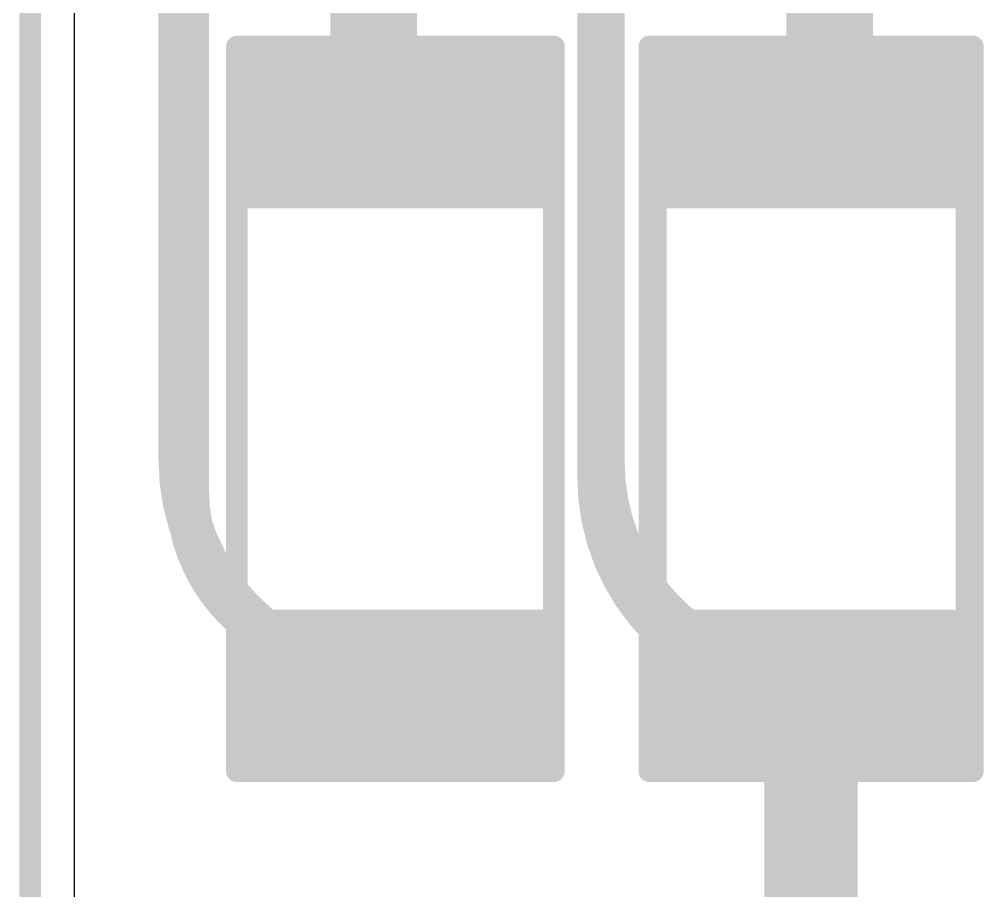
# Model space of a CAD drawing. Header units: inches. Extents: x -2 to 5376, y -4 to 5426.
# Drawn here: x -1.7 to 9.59, y 23.52 to 33.72 of the extents above; entities that cross this region are included whole.
import ezdxf

# ---------------------------------------------------------------- set-up
doc = ezdxf.new("R2010")
doc.units = ezdxf.units.IN
for name, color, linetype in [('Board Outline', 216, 'Continuous'), ('Bottom Layer', 5, 'Continuous'), ('Bottom Overlay', 54, 'Continuous'), ('Bottom Paste', 16, 'Continuous'), ('Bottom Solder', 6, 'Continuous'), ('Layer 1', 16, 'Continuous'), ('Layer 2', 76, 'Continuous'), ('Top Layer', 1, 'Continuous'), ('Top Overlay', 2, 'Continuous'), ('Top Paste', 8, 'Continuous'), ('Top Solder', 216, 'Continuous')]:
    doc.layers.add(name, color=color, linetype=linetype)

# ---------------------------------------------------------------- blocks, each defined once
blk = doc.blocks.new('RES_2512_199')
at = {"layer": 'Top Layer'}
for points in [[(-4.04999825, 1.70000041), (-2.44999891, 1.70000041), (-2.44999891, -1.70000041), (-4.04999825, -1.70000041)], [(2.45000145, 1.70000041), (4.050000789999999, 1.70000041), (4.050000789999999, -1.70000041), (2.45000145, -1.70000041)]]:
    blk.add_hatch(color=1, dxfattribs=at).paths.add_polyline_path(points)
at = {"layer": 'Top Paste'}
for points in [[(-4.04999825, 1.70000041), (-2.44999891, 1.70000041), (-2.44999891, -1.70000041), (-4.04999825, -1.70000041)], [(2.45000145, 1.70000041), (4.050000789999999, 1.70000041), (4.050000789999999, -1.70000041), (2.45000145, -1.70000041)]]:
    blk.add_hatch(color=8, dxfattribs=at).paths.add_polyline_path(points)
at = {"layer": 'Top Solder'}
for points in [[(-4.15159825, 1.80160041), (-2.34839891, 1.80160041), (-2.34839891, -1.80160041), (-4.15159825, -1.80160041)], [(2.34840145, 1.80160041), (4.15160079, 1.80160041), (4.15160079, -1.80160041), (2.34840145, -1.80160041)]]:
    blk.add_hatch(color=216, dxfattribs=at).paths.add_polyline_path(points)
at = {"layer": 'Top Overlay'}
for points in [[(4.236557439999999, 1.8542, 0.254, 0.254, 0), (-4.2418, 1.8542, 0.254, 0.254, 0)], [(-4.2418, -1.8542, 0.254, 0.254, 0), (-4.2418, 1.8542, 0.254, 0.254, 0)], [(4.236557439999999, -1.8542, 0.254, 0.254, 0), (4.236557439999999, 1.8542, 0.254, 0.254, 0)], [(4.236557439999999, -1.8542, 0.254, 0.254, 0), (-4.2418, -1.8542, 0.254, 0.254, 0)]]:
    blk.add_lwpolyline(points, format="xyseb", dxfattribs=at)
for points in [[(-4.3053, 1.8542, 0.127, 0.127, 1), (-4.1783, 1.8542, 0.127, 0.127, 1)], [(-4.3053, 1.8542, 0.127, 0.127, 1), (-4.1783, 1.8542, 0.127, 0.127, 1)], [(4.17305744, 1.8542, 0.127, 0.127, 1), (4.30005744, 1.8542, 0.127, 0.127, 1)], [(4.17305744, 1.8542, 0.127, 0.127, 1), (4.30005744, 1.8542, 0.127, 0.127, 1)], [(-4.3053, -1.8542, 0.127, 0.127, 1), (-4.1783, -1.8542, 0.127, 0.127, 1)], [(-4.3053, -1.8542, 0.127, 0.127, 1), (-4.1783, -1.8542, 0.127, 0.127, 1)], [(4.17305744, -1.8542, 0.127, 0.127, 1), (4.30005744, -1.8542, 0.127, 0.127, 1)], [(4.17305744, -1.8542, 0.127, 0.127, 1), (4.30005744, -1.8542, 0.127, 0.127, 1)]]:
    blk.add_lwpolyline(points, format="xyseb", close=True, dxfattribs=at)
blk = doc.blocks.new('RES_2512_200')
at = {"layer": 'Top Layer'}
for points in [[(-4.04999825, 1.70000041), (-2.44999891, 1.70000041), (-2.44999891, -1.70000041), (-4.04999825, -1.70000041)], [(2.45000145, 1.70000041), (4.050000789999999, 1.70000041), (4.050000789999999, -1.70000041), (2.45000145, -1.70000041)]]:
    blk.add_hatch(color=1, dxfattribs=at).paths.add_polyline_path(points)
at = {"layer": 'Top Paste'}
for points in [[(-4.04999825, 1.70000041), (-2.44999891, 1.70000041), (-2.44999891, -1.70000041), (-4.04999825, -1.70000041)], [(2.45000145, 1.70000041), (4.050000789999999, 1.70000041), (4.050000789999999, -1.70000041), (2.45000145, -1.70000041)]]:
    blk.add_hatch(color=8, dxfattribs=at).paths.add_polyline_path(points)
at = {"layer": 'Top Solder'}
for points in [[(-4.15159825, 1.80160041), (-2.34839891, 1.80160041), (-2.34839891, -1.80160041), (-4.15159825, -1.80160041)], [(2.34840145, 1.80160041), (4.15160079, 1.80160041), (4.15160079, -1.80160041), (2.34840145, -1.80160041)]]:
    blk.add_hatch(color=216, dxfattribs=at).paths.add_polyline_path(points)
at = {"layer": 'Top Overlay'}
for points in [[(4.236557439999999, 1.8542, 0.254, 0.254, 0), (-4.2418, 1.8542, 0.254, 0.254, 0)], [(-4.2418, -1.8542, 0.254, 0.254, 0), (-4.2418, 1.8542, 0.254, 0.254, 0)], [(4.236557439999999, -1.8542, 0.254, 0.254, 0), (4.236557439999999, 1.8542, 0.254, 0.254, 0)], [(4.236557439999999, -1.8542, 0.254, 0.254, 0), (-4.2418, -1.8542, 0.254, 0.254, 0)]]:
    blk.add_lwpolyline(points, format="xyseb", dxfattribs=at)
for points in [[(-4.3053, 1.8542, 0.127, 0.127, 1), (-4.1783, 1.8542, 0.127, 0.127, 1)], [(-4.3053, 1.8542, 0.127, 0.127, 1), (-4.1783, 1.8542, 0.127, 0.127, 1)], [(4.17305744, 1.8542, 0.127, 0.127, 1), (4.30005744, 1.8542, 0.127, 0.127, 1)], [(4.17305744, 1.8542, 0.127, 0.127, 1), (4.30005744, 1.8542, 0.127, 0.127, 1)], [(-4.3053, -1.8542, 0.127, 0.127, 1), (-4.1783, -1.8542, 0.127, 0.127, 1)], [(-4.3053, -1.8542, 0.127, 0.127, 1), (-4.1783, -1.8542, 0.127, 0.127, 1)], [(4.17305744, -1.8542, 0.127, 0.127, 1), (4.30005744, -1.8542, 0.127, 0.127, 1)], [(4.17305744, -1.8542, 0.127, 0.127, 1), (4.30005744, -1.8542, 0.127, 0.127, 1)]]:
    blk.add_lwpolyline(points, format="xyseb", close=True, dxfattribs=at)
blk = doc.blocks.new('RES_2512_B_205')
at = {"layer": 'Bottom Layer'}
for points in [[(-4.04999825, 1.70000041), (-2.44999891, 1.70000041), (-2.44999891, -1.70000041), (-4.04999825, -1.70000041)], [(2.45000145, 1.70000041), (4.050000789999999, 1.70000041), (4.050000789999999, -1.70000041), (2.45000145, -1.70000041)]]:
    blk.add_hatch(color=5, dxfattribs=at).paths.add_polyline_path(points)
at = {"layer": 'Bottom Paste'}
for points in [[(-4.04999825, 1.70000041), (-2.44999891, 1.70000041), (-2.44999891, -1.70000041), (-4.04999825, -1.70000041)], [(2.45000145, 1.70000041), (4.050000789999999, 1.70000041), (4.050000789999999, -1.70000041), (2.45000145, -1.70000041)]]:
    blk.add_hatch(color=16, dxfattribs=at).paths.add_polyline_path(points)
at = {"layer": 'Bottom Solder'}
for points in [[(-4.15159825, 1.80160041), (-2.34839891, 1.80160041), (-2.34839891, -1.80160041), (-4.15159825, -1.80160041)], [(2.34840145, 1.80160041), (4.15160079, 1.80160041), (4.15160079, -1.80160041), (2.34840145, -1.80160041)]]:
    blk.add_hatch(color=6, dxfattribs=at).paths.add_polyline_path(points)
at = {"layer": 'Bottom Overlay'}
for points in [[(4.236557439999999, 1.8542, 0.254, 0.254, 0), (-4.2418, 1.8542, 0.254, 0.254, 0)], [(-4.2418, -1.8542, 0.254, 0.254, 0), (-4.2418, 1.8542, 0.254, 0.254, 0)], [(4.236557439999999, -1.8542, 0.254, 0.254, 0), (4.236557439999999, 1.8542, 0.254, 0.254, 0)], [(4.236557439999999, -1.8542, 0.254, 0.254, 0), (-4.2418, -1.8542, 0.254, 0.254, 0)]]:
    blk.add_lwpolyline(points, format="xyseb", dxfattribs=at)
for points in [[(-4.3053, 1.8542, 0.127, 0.127, 1), (-4.1783, 1.8542, 0.127, 0.127, 1)], [(-4.3053, 1.8542, 0.127, 0.127, 1), (-4.1783, 1.8542, 0.127, 0.127, 1)], [(4.17305744, 1.8542, 0.127, 0.127, 1), (4.30005744, 1.8542, 0.127, 0.127, 1)], [(4.17305744, 1.8542, 0.127, 0.127, 1), (4.30005744, 1.8542, 0.127, 0.127, 1)], [(-4.3053, -1.8542, 0.127, 0.127, 1), (-4.1783, -1.8542, 0.127, 0.127, 1)], [(-4.3053, -1.8542, 0.127, 0.127, 1), (-4.1783, -1.8542, 0.127, 0.127, 1)], [(4.17305744, -1.8542, 0.127, 0.127, 1), (4.30005744, -1.8542, 0.127, 0.127, 1)], [(4.17305744, -1.8542, 0.127, 0.127, 1), (4.30005744, -1.8542, 0.127, 0.127, 1)]]:
    blk.add_lwpolyline(points, format="xyseb", close=True, dxfattribs=at)
blk = doc.blocks.new('RES_2512_B_206')
at = {"layer": 'Bottom Layer'}
for points in [[(-4.04999825, 1.70000041), (-2.44999891, 1.70000041), (-2.44999891, -1.70000041), (-4.04999825, -1.70000041)], [(2.45000145, 1.70000041), (4.050000789999999, 1.70000041), (4.050000789999999, -1.70000041), (2.45000145, -1.70000041)]]:
    blk.add_hatch(color=5, dxfattribs=at).paths.add_polyline_path(points)
at = {"layer": 'Bottom Paste'}
for points in [[(-4.04999825, 1.70000041), (-2.44999891, 1.70000041), (-2.44999891, -1.70000041), (-4.04999825, -1.70000041)], [(2.45000145, 1.70000041), (4.050000789999999, 1.70000041), (4.050000789999999, -1.70000041), (2.45000145, -1.70000041)]]:
    blk.add_hatch(color=16, dxfattribs=at).paths.add_polyline_path(points)
at = {"layer": 'Bottom Solder'}
for points in [[(-4.15159825, 1.80160041), (-2.34839891, 1.80160041), (-2.34839891, -1.80160041), (-4.15159825, -1.80160041)], [(2.34840145, 1.80160041), (4.15160079, 1.80160041), (4.15160079, -1.80160041), (2.34840145, -1.80160041)]]:
    blk.add_hatch(color=6, dxfattribs=at).paths.add_polyline_path(points)
at = {"layer": 'Bottom Overlay'}
for points in [[(4.236557439999999, 1.8542, 0.254, 0.254, 0), (-4.2418, 1.8542, 0.254, 0.254, 0)], [(-4.2418, -1.8542, 0.254, 0.254, 0), (-4.2418, 1.8542, 0.254, 0.254, 0)], [(4.236557439999999, -1.8542, 0.254, 0.254, 0), (4.236557439999999, 1.8542, 0.254, 0.254, 0)], [(4.236557439999999, -1.8542, 0.254, 0.254, 0), (-4.2418, -1.8542, 0.254, 0.254, 0)]]:
    blk.add_lwpolyline(points, format="xyseb", dxfattribs=at)
for points in [[(-4.3053, 1.8542, 0.127, 0.127, 1), (-4.1783, 1.8542, 0.127, 0.127, 1)], [(-4.3053, 1.8542, 0.127, 0.127, 1), (-4.1783, 1.8542, 0.127, 0.127, 1)], [(4.17305744, 1.8542, 0.127, 0.127, 1), (4.30005744, 1.8542, 0.127, 0.127, 1)], [(4.17305744, 1.8542, 0.127, 0.127, 1), (4.30005744, 1.8542, 0.127, 0.127, 1)], [(-4.3053, -1.8542, 0.127, 0.127, 1), (-4.1783, -1.8542, 0.127, 0.127, 1)], [(-4.3053, -1.8542, 0.127, 0.127, 1), (-4.1783, -1.8542, 0.127, 0.127, 1)], [(4.17305744, -1.8542, 0.127, 0.127, 1), (4.30005744, -1.8542, 0.127, 0.127, 1)], [(4.17305744, -1.8542, 0.127, 0.127, 1), (4.30005744, -1.8542, 0.127, 0.127, 1)]]:
    blk.add_lwpolyline(points, format="xyseb", close=True, dxfattribs=at)

msp = doc.modelspace()

# ---------------------------------------------------------------- linework, layer by layer
at = {"layer": 'Board Outline'}
msp.add_lwpolyline([(-1.5699867, -0.44282614, 0.254, 0.254, 0), (-1.5699867, 93.46117452, 0.254, 0.254, 0)], format="xyseb", dxfattribs=at)
at = {"layer": 'Bottom Layer'}
for points in [[(0.18448528, 28.57803276, 0.508, 0.508, 0), (0.18448528, 37.26998896, 0.508, 0.508, 0)], [(5.13094732, 28.5348172, 0.508, 0.508, 0), (5.13094732, 37.2676039, 0.508, 0.508, 0)], [(2.44826028, 32.6630157, 1.016, 1.016, 0), (2.44826028, 34.544, 1.016, 1.016, 0)], [(7.782260279999999, 32.58744054, 1.016, 1.016, 0), (7.782260279999999, 34.544, 1.016, 1.016, 0)], [(2.70229584, 32.40898014, 1.016, 1.016, -0.4142135623730951), (2.44826028, 32.6630157, 1.016, 1.016, 0)], [(7.603926879999999, 32.40910714, 1.016, 1.016, 0), (7.782260279999999, 32.58744054, 1.016, 1.016, 0)], [(2.72448528, 26.03803276, 0.508, 0.508, -0.4142135623730951), (0.18448528, 28.57803276, 0.508, 0.508, 0)], [(7.711902279999999, 26.03960756, 0.508, 0.508, -0.4241433775197697), (5.13094478, 28.5348172, 0.508, 0.508, 0)], [(7.603926879999999, 22.32551542, 1.016, 1.016, 0), (7.603926879999999, 25.90910744, 1.016, 1.016, 0)]]:
    msp.add_lwpolyline(points, format="xyseb", dxfattribs=at)
for points in [[(2.19426028, 32.6630157, 0.508, 0.508, 1), (2.70226028, 32.6630157, 0.508, 0.508, 1)], [(2.19426028, 32.6630157, 0.508, 0.508, 1), (2.70226028, 32.6630157, 0.508, 0.508, 1)], [(7.52826028, 32.58744054, 0.508, 0.508, 1), (8.03626028, 32.58744054, 0.508, 0.508, 1)], [(7.52826028, 32.58744054, 0.508, 0.508, 1), (8.03626028, 32.58744054, 0.508, 0.508, 1)], [(2.44829584, 32.40898014, 0.508, 0.508, 1), (2.95629584, 32.40898014, 0.508, 0.508, 1)], [(7.349926879999999, 32.40910714, 0.508, 0.508, 1), (7.85792688, 32.40910714, 0.508, 0.508, 1)], [(0.05748527999999999, 28.57803276, 0.254, 0.254, 1), (0.31148528, 28.57803276, 0.254, 0.254, 1)], [(0.05748527999999999, 28.57803276, 0.254, 0.254, 1), (0.31148528, 28.57803276, 0.254, 0.254, 1)], [(5.003944779999999, 28.5348172, 0.254, 0.254, 1), (5.257944779999999, 28.5348172, 0.254, 0.254, 1)], [(5.00394732, 28.5348172, 0.254, 0.254, 1), (5.25794732, 28.5348172, 0.254, 0.254, 1)], [(7.349926879999999, 25.90910744, 0.508, 0.508, 1), (7.85792688, 25.90910744, 0.508, 0.508, 1)], [(2.59748528, 26.03803276, 0.254, 0.254, 1), (2.851485279999999, 26.03803276, 0.254, 0.254, 1)], [(7.58490228, 26.03960756, 0.254, 0.254, 1), (7.83890228, 26.03960756, 0.254, 0.254, 1)]]:
    msp.add_lwpolyline(points, format="xyseb", close=True, dxfattribs=at)
at = {"layer": 'Layer 1'}
msp.add_line((-1.05204768, 1.88955426), (-1.05204768, 50.673), dxfattribs=at)
at = {"layer": 'Layer 2'}
msp.add_line((-1.05204768, 1.88955426), (-1.05204768, 50.673), dxfattribs=at)
at = {"layer": 'Top Layer'}
for points in [[(0.26975816, 28.18568403999999, 0.508, 0.508, 0), (0.26975816, 36.1236514, 0.508, 0.508, 0)], [(5.086116319999999, 28.351226, 0.508, 0.508, 0), (5.086116319999999, 35.21229432, 0.508, 0.508, 0)], [(2.44826028, 32.66310714, 1.016, 1.016, 0), (2.44826028, 34.544, 1.016, 1.016, 0)], [(7.782260279999999, 32.53613254, 1.016, 1.016, 0), (7.782260279999999, 34.544, 1.016, 1.016, 0)], [(2.70226028, 32.40910714, 1.016, 1.016, -0.4142135623730951), (2.44826028, 32.66310714, 1.016, 1.016, 0)], [(7.655260279999999, 32.53613254, 1.016, 1.016, -0.4142135623730951), (7.52823488, 32.40910714, 1.016, 1.016, 0)], [(7.52823488, 25.90910744, 0.508, 0.508, -0.4142135623730951), (5.086116319999999, 28.351226, 0.508, 0.508, 0)], [(1.12924336, 26.582116, 0.508, 0.508, -0.2510968128829855), (0.26975562, 28.18568403999999, 0.508, 0.508, 0)], [(1.12924336, 26.582116, 0.508, 0.508, 0), (1.1292586, 26.58210838, 0.508, 0.508, 0)], [(1.1292586, 26.58210838, 0.508, 0.508, 0), (2.70226028, 25.90910744, 0.508, 0.508, 0)], [(7.52823488, 22.32551542, 1.016, 1.016, 0), (7.52823488, 25.90910744, 1.016, 1.016, 0)]]:
    msp.add_lwpolyline(points, format="xyseb", dxfattribs=at)
for points in [[(2.19426028, 32.66310714, 0.508, 0.508, 1), (2.70226028, 32.66310714, 0.508, 0.508, 1)], [(2.19426028, 32.66310714, 0.508, 0.508, 1), (2.70226028, 32.66310714, 0.508, 0.508, 1)], [(7.401260279999999, 32.53613254, 0.508, 0.508, 1), (7.90926028, 32.53613254, 0.508, 0.508, 1)], [(7.52826028, 32.53613254, 0.508, 0.508, 1), (8.03626028, 32.53613254, 0.508, 0.508, 1)], [(2.44826028, 32.40910714, 0.508, 0.508, 1), (2.95626028, 32.40910714, 0.508, 0.508, 1)], [(7.27423488, 32.40910714, 0.508, 0.508, 1), (7.78223488, 32.40910714, 0.508, 0.508, 1)], [(4.95911632, 28.351226, 0.254, 0.254, 1), (5.21311632, 28.351226, 0.254, 0.254, 1)], [(4.95911632, 28.351226, 0.254, 0.254, 1), (5.21311632, 28.351226, 0.254, 0.254, 1)], [(0.14275562, 28.18568403999999, 0.254, 0.254, 1), (0.39675562, 28.18568403999999, 0.254, 0.254, 1)], [(0.14275816, 28.18568403999999, 0.254, 0.254, 1), (0.39675816, 28.18568403999999, 0.254, 0.254, 1)], [(1.00224336, 26.582116, 0.254, 0.254, 1), (1.25624336, 26.582116, 0.254, 0.254, 1)], [(1.00224336, 26.582116, 0.254, 0.254, 1), (1.25624336, 26.582116, 0.254, 0.254, 1)], [(1.0022586, 26.58210838, 0.254, 0.254, 1), (1.2562586, 26.58210838, 0.254, 0.254, 1)], [(1.0022586, 26.58210838, 0.254, 0.254, 1), (1.2562586, 26.58210838, 0.254, 0.254, 1)], [(7.27423488, 25.90910744, 0.508, 0.508, 1), (7.78223488, 25.90910744, 0.508, 0.508, 1)], [(2.57526028, 25.90910744, 0.254, 0.254, 1), (2.82926028, 25.90910744, 0.254, 0.254, 1)], [(7.40123488, 25.90910744, 0.254, 0.254, 1), (7.65523488, 25.90910744, 0.254, 0.254, 1)]]:
    msp.add_lwpolyline(points, format="xyseb", close=True, dxfattribs=at)

# ---------------------------------------------------------------- block references
at = {"rotation": 270}
for name, p in [('RES_2512_199', (2.70226028, 29.15910856)), ('RES_2512_B_205', (2.70229584, 29.15898156)), ('RES_2512_200', (7.52823488, 29.15910856)), ('RES_2512_B_206', (7.603926879999999, 29.15910856))]:
    msp.add_blockref(name, p, dxfattribs=at)

doc.saveas('drawing.dxf')
